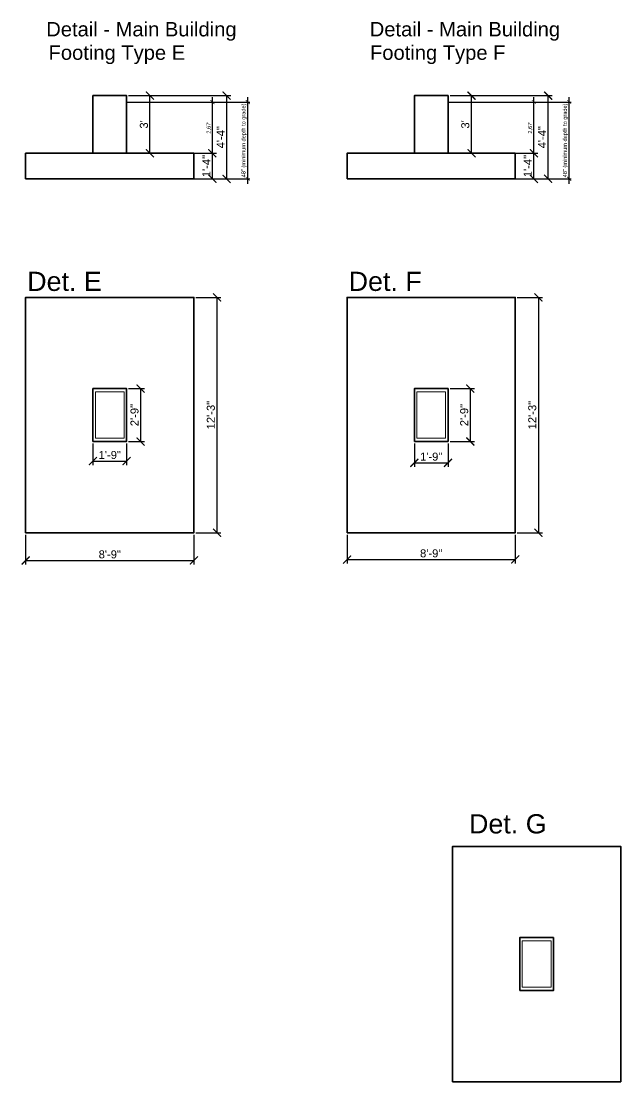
# Model space of a CAD drawing. Header units: millimetres. Extents: x -6 to 201520, y -744 to 120638.
# Drawn here: x 1531 to 1905, y 3937 to 4599 of the extents above; entities that cross this region are included whole.
import ezdxf

# ---------------------------------------------------------------- set-up
doc = ezdxf.new("R2010")
doc.units = ezdxf.units.MM
doc.layers.add('Dimension', color=130, linetype='Continuous', lineweight=18)
doc.layers.add('Structural', color=50, linetype='Continuous', lineweight=35)
doc.styles.get("Standard").update_dxf_attribs({"font": 'arial.ttf'})
doc.dimstyles.new('Feet Architectural Detail', dxfattribs={"dimscale": 2, "dimtxt": 2.5, "dimasz": 2.5, "dimexe": 1.25, "dimexo": 0.625, "dimtad": 1, "dimdec": 6, "dimlunit": 4, "dimtxsty": 'Standard', "dimblk": 'ARCHTICK', "dimcen": 2.5, "dimadec": 0, "dimazin": 0, "dimtfac": 0.5, "dimtdec": 6, "dimtmove": 0, "dimatfit": 3, "dimfxl": 1, "dimarcsym": 0})
doc.dimstyles.new('Feet Decimal Detail', dxfattribs={"dimtxt": 2.5, "dimasz": 2.5, "dimexe": 1.25, "dimexo": 0.625, "dimtad": 1, "dimlfac": 0.083333, "dimtxsty": 'Standard', "dimblk": 'ARCHTICK', "dimcen": 2.5, "dimdle": 3, "dimadec": 0, "dimazin": 0, "dimtfac": 0.5, "dimtmove": 0, "dimatfit": 3, "dimfxl": 1, "dimarcsym": 0})
doc.dimstyles.new('Inches Decimal', dxfattribs={"dimtxt": 2.5, "dimasz": 2.5, "dimexe": 1.25, "dimexo": 0.625, "dimtad": 1, "dimtxsty": 'Standard', "dimblk": 'ARCHTICK', "dimcen": 2.5, "dimdle": 3, "dimadec": 0, "dimazin": 0, "dimtfac": 0.5, "dimtmove": 0, "dimatfit": 3, "dimfxl": 1, "dimarcsym": 0})

# ---------------------------------------------------------------- blocks, each defined once
blk = doc.blocks.new('_ArchTick')
at = {"color": 0, "linetype": 'ByBlock', "const_width": 0.15}
blk.add_lwpolyline([(-0.5, -0.5), (0.5, 0.5)], dxfattribs=at)
blk = doc.blocks.new('*D40')
at = {"layer": 'Defpoints', "color": 0, "transparency": 16777216}
for p in [(1638.39, 4426.51), (1638.39, 4279.51), (1652.79, 4279.51)]:
    blk.add_point(p, dxfattribs=at)
at = {"layer": 'Dimension', "color": 0, "lineweight": -2, "transparency": 16777216}
for p, q in [((1639.64, 4426.51), (1655.29, 4426.51)), ((1652.79, 4426.51), (1652.79, 4279.51)), ((1639.64, 4279.51), (1655.29, 4279.51))]:
    blk.add_line(p, q, dxfattribs=at)
at = {"layer": 'Dimension', "color": 0, "lineweight": -2, "transparency": 16777216, "xscale": 5, "yscale": 5, "zscale": 5}
for p, rotation in [((1652.79, 4426.51), 90), ((1652.79, 4279.51), 270)]:
    blk.add_blockref('_ArchTick', p, dxfattribs=dict(at, rotation=rotation))
at = {"layer": 'Dimension', "color": 0, "transparency": 16777216, "insert": (1648.98, 4353.01), "char_height": 5, "attachment_point": 5, "rotation": 90}
blk.add_mtext('12\'-3"', dxfattribs=at)
blk = doc.blocks.new('*D41')
at = {"layer": 'Defpoints', "color": 0, "transparency": 16777216}
for p in [(1533.39, 4279.51), (1638.39, 4279.51), (1638.39, 4262.2)]:
    blk.add_point(p, dxfattribs=at)
at = {"layer": 'Dimension', "color": 0, "lineweight": -2, "transparency": 16777216}
for p, q in [((1533.39, 4278.26), (1533.39, 4259.7)), ((1638.39, 4278.26), (1638.39, 4259.7)), ((1533.39, 4262.2), (1638.39, 4262.2))]:
    blk.add_line(p, q, dxfattribs=at)
at = {"layer": 'Dimension', "color": 0, "lineweight": -2, "transparency": 16777216, "xscale": 5, "yscale": 5, "zscale": 5, "rotation": 180}
blk.add_blockref('_ArchTick', (1533.39, 4262.2), dxfattribs=at)
at = {"layer": 'Dimension', "color": 0, "lineweight": -2, "transparency": 16777216, "xscale": 5, "yscale": 5, "zscale": 5}
blk.add_blockref('_ArchTick', (1638.39, 4262.2), dxfattribs=at)
at = {"layer": 'Dimension', "color": 0, "transparency": 16777216, "insert": (1585.89, 4266), "char_height": 5, "attachment_point": 5}
blk.add_mtext('8\'-9"', dxfattribs=at)
blk = doc.blocks.new('*D42')
at = {"layer": 'Defpoints', "color": 0, "transparency": 16777216}
for p in [(1575.39, 4336.51), (1596.39, 4336.51), (1596.39, 4324.26)]:
    blk.add_point(p, dxfattribs=at)
at = {"layer": 'Dimension', "color": 0, "lineweight": -2, "transparency": 16777216}
for p, q in [((1575.39, 4335.26), (1575.39, 4321.76)), ((1596.39, 4335.26), (1596.39, 4321.76)), ((1575.39, 4324.26), (1596.39, 4324.26))]:
    blk.add_line(p, q, dxfattribs=at)
at = {"layer": 'Dimension', "color": 0, "lineweight": -2, "transparency": 16777216, "xscale": 5, "yscale": 5, "zscale": 5, "rotation": 180}
blk.add_blockref('_ArchTick', (1575.39, 4324.26), dxfattribs=at)
at = {"layer": 'Dimension', "color": 0, "lineweight": -2, "transparency": 16777216, "xscale": 5, "yscale": 5, "zscale": 5}
blk.add_blockref('_ArchTick', (1596.39, 4324.26), dxfattribs=at)
at = {"layer": 'Dimension', "color": 0, "transparency": 16777216, "insert": (1585.89, 4328.07), "char_height": 5, "attachment_point": 5}
blk.add_mtext('1\'-9"', dxfattribs=at)
blk = doc.blocks.new('*D43')
at = {"layer": 'Defpoints', "color": 0, "transparency": 16777216}
for p in [(1596.39, 4369.51), (1596.39, 4336.51), (1605.15, 4336.51)]:
    blk.add_point(p, dxfattribs=at)
at = {"layer": 'Dimension', "color": 0, "lineweight": -2, "transparency": 16777216}
for p, q in [((1597.64, 4369.51), (1607.65, 4369.51)), ((1605.15, 4369.51), (1605.15, 4336.51)), ((1597.64, 4336.51), (1607.65, 4336.51))]:
    blk.add_line(p, q, dxfattribs=at)
at = {"layer": 'Dimension', "color": 0, "lineweight": -2, "transparency": 16777216, "xscale": 5, "yscale": 5, "zscale": 5}
for p, rotation in [((1605.15, 4369.51), 90), ((1605.15, 4336.51), 270)]:
    blk.add_blockref('_ArchTick', p, dxfattribs=dict(at, rotation=rotation))
at = {"layer": 'Dimension', "color": 0, "transparency": 16777216, "insert": (1601.35, 4353.01), "char_height": 5, "attachment_point": 5, "rotation": 90}
blk.add_mtext('2\'-9"', dxfattribs=at)
blk = doc.blocks.new('*D44')
at = {"layer": 'Defpoints', "color": 0, "transparency": 16777216}
for p in [(1838.99, 4426.51), (1838.99, 4279.51), (1853.39, 4279.51)]:
    blk.add_point(p, dxfattribs=at)
at = {"layer": 'Dimension', "color": 0, "lineweight": -2, "transparency": 16777216}
for p, q in [((1840.24, 4426.51), (1855.89, 4426.51)), ((1853.39, 4426.51), (1853.39, 4279.51)), ((1840.24, 4279.51), (1855.89, 4279.51))]:
    blk.add_line(p, q, dxfattribs=at)
at = {"layer": 'Dimension', "color": 0, "lineweight": -2, "transparency": 16777216, "xscale": 5, "yscale": 5, "zscale": 5}
for p, rotation in [((1853.39, 4426.51), 90), ((1853.39, 4279.51), 270)]:
    blk.add_blockref('_ArchTick', p, dxfattribs=dict(at, rotation=rotation))
at = {"layer": 'Dimension', "color": 0, "transparency": 16777216, "insert": (1849.59, 4353.01), "char_height": 5, "attachment_point": 5, "rotation": 90}
blk.add_mtext('12\'-3"', dxfattribs=at)
blk = doc.blocks.new('*D45')
at = {"layer": 'Defpoints', "color": 0, "transparency": 16777216}
for p in [(1733.99, 4279.51), (1838.99, 4279.51), (1838.99, 4262.84)]:
    blk.add_point(p, dxfattribs=at)
at = {"layer": 'Dimension', "color": 0, "lineweight": -2, "transparency": 16777216}
for p, q in [((1733.99, 4278.26), (1733.99, 4260.34)), ((1838.99, 4278.26), (1838.99, 4260.34)), ((1733.99, 4262.84), (1838.99, 4262.84))]:
    blk.add_line(p, q, dxfattribs=at)
at = {"layer": 'Dimension', "color": 0, "lineweight": -2, "transparency": 16777216, "xscale": 5, "yscale": 5, "zscale": 5, "rotation": 180}
blk.add_blockref('_ArchTick', (1733.99, 4262.84), dxfattribs=at)
at = {"layer": 'Dimension', "color": 0, "lineweight": -2, "transparency": 16777216, "xscale": 5, "yscale": 5, "zscale": 5}
blk.add_blockref('_ArchTick', (1838.99, 4262.84), dxfattribs=at)
at = {"layer": 'Dimension', "color": 0, "transparency": 16777216, "insert": (1786.49, 4266.64), "char_height": 5, "attachment_point": 5}
blk.add_mtext('8\'-9"', dxfattribs=at)
blk = doc.blocks.new('*D46')
at = {"layer": 'Defpoints', "color": 0, "transparency": 16777216}
for p in [(1775.99, 4336.51), (1796.99, 4336.51), (1796.99, 4323.21)]:
    blk.add_point(p, dxfattribs=at)
at = {"layer": 'Dimension', "color": 0, "lineweight": -2, "transparency": 16777216}
for p, q in [((1775.99, 4335.26), (1775.99, 4320.71)), ((1796.99, 4335.26), (1796.99, 4320.71)), ((1775.99, 4323.21), (1796.99, 4323.21))]:
    blk.add_line(p, q, dxfattribs=at)
at = {"layer": 'Dimension', "color": 0, "lineweight": -2, "transparency": 16777216, "xscale": 5, "yscale": 5, "zscale": 5, "rotation": 180}
blk.add_blockref('_ArchTick', (1775.99, 4323.21), dxfattribs=at)
at = {"layer": 'Dimension', "color": 0, "lineweight": -2, "transparency": 16777216, "xscale": 5, "yscale": 5, "zscale": 5}
blk.add_blockref('_ArchTick', (1796.99, 4323.21), dxfattribs=at)
at = {"layer": 'Dimension', "color": 0, "transparency": 16777216, "insert": (1786.49, 4327.01), "char_height": 5, "attachment_point": 5}
blk.add_mtext('1\'-9"', dxfattribs=at)
blk = doc.blocks.new('*D47')
at = {"layer": 'Defpoints', "color": 0, "transparency": 16777216}
for p in [(1796.99, 4369.51), (1796.99, 4336.51), (1810.91, 4336.51)]:
    blk.add_point(p, dxfattribs=at)
at = {"layer": 'Dimension', "color": 0, "lineweight": -2, "transparency": 16777216}
for p, q in [((1798.24, 4369.51), (1813.41, 4369.51)), ((1810.91, 4369.51), (1810.91, 4336.51)), ((1798.24, 4336.51), (1813.41, 4336.51))]:
    blk.add_line(p, q, dxfattribs=at)
at = {"layer": 'Dimension', "color": 0, "lineweight": -2, "transparency": 16777216, "xscale": 5, "yscale": 5, "zscale": 5}
for p, rotation in [((1810.91, 4369.51), 90), ((1810.91, 4336.51), 270)]:
    blk.add_blockref('_ArchTick', p, dxfattribs=dict(at, rotation=rotation))
at = {"layer": 'Dimension', "color": 0, "transparency": 16777216, "insert": (1807.11, 4353.01), "char_height": 5, "attachment_point": 5, "rotation": 90}
blk.add_mtext('2\'-9"', dxfattribs=at)
blk = doc.blocks.new('Service - Unit Rectangle')
at = {"color": 0, "linetype": 'ByBlock', "lineweight": -2}
blk.add_lwpolyline([(-0.5, -0.5), (0.5, -0.5), (0.5, 0.5), (-0.5, 0.5)], close=True, dxfattribs=at)
blk = doc.blocks.new('mb-e bottom side')
at = {"color": 0, "linetype": 'ByBlock', "lineweight": -2, "xscale": 12, "yscale": 12, "zscale": 12}
blk.add_blockref('Service - Unit Rectangle', (0, 0), dxfattribs=at)
blk = doc.blocks.new('mb-e pier side')
at = {"color": 0, "linetype": 'ByBlock', "lineweight": -2, "xscale": 12, "yscale": 12, "zscale": 12}
blk.add_blockref('Service - Unit Rectangle', (0, 0), dxfattribs=at)
blk = doc.blocks.new('mb-f bottom side')
at = {"color": 0, "linetype": 'ByBlock', "lineweight": -2, "xscale": 12, "yscale": 12, "zscale": 12}
blk.add_blockref('Service - Unit Rectangle', (0, 0), dxfattribs=at)
blk = doc.blocks.new('mb-f pier side')
at = {"color": 0, "linetype": 'ByBlock', "lineweight": -2, "xscale": 12, "yscale": 12, "zscale": 12}
blk.add_blockref('Service - Unit Rectangle', (0, 0), dxfattribs=at)
blk = doc.blocks.new('mb-e pier')
at = {"color": 0, "linetype": 'ByBlock', "lineweight": -2, "xscale": 12, "yscale": 12, "zscale": 12}
blk.add_blockref('Service - Unit Rectangle', (0, 0), dxfattribs=at)
blk = doc.blocks.new('mb-e bottom')
at = {"color": 0, "linetype": 'ByBlock', "lineweight": -2, "xscale": 12, "yscale": 12, "zscale": 12}
blk.add_blockref('Service - Unit Rectangle', (0, 0), dxfattribs=at)
blk = doc.blocks.new('mbtypee')
at = {"layer": 'Dimension'}
blk.add_lwpolyline([(-9, -14.48), (9, -14.48), (9, 14.48), (-9, 14.48)], close=True, dxfattribs=at)
at = {"layer": 'Structural'}
for name, xscale, yscale, zscale in [('mb-e bottom', 8.75, 12.25, 8.75), ('mb-e pier', 1.75, 2.75, 1.125)]:
    blk.add_blockref(name, (0, 0), dxfattribs=dict(at, xscale=xscale, yscale=yscale, zscale=zscale))
blk.add_text('Det. E', height=12, dxfattribs=at).set_placement((-51.53, 77.51))
blk = doc.blocks.new('mb-f bottom')
at = {"color": 0, "linetype": 'ByBlock', "lineweight": -2, "xscale": 12, "yscale": 12, "zscale": 12}
blk.add_blockref('Service - Unit Rectangle', (0, 0), dxfattribs=at)
blk = doc.blocks.new('mb-f pier')
at = {"color": 0, "linetype": 'ByBlock', "lineweight": -2, "xscale": 12, "yscale": 12, "zscale": 12}
blk.add_blockref('Service - Unit Rectangle', (0, 0), dxfattribs=at)
blk = doc.blocks.new('mbtypef')
at = {"layer": 'Dimension'}
blk.add_lwpolyline([(-9, -14.48), (9, -14.48), (9, 14.48), (-9, 14.48)], close=True, dxfattribs=at)
at = {"layer": 'Structural', "xscale": 8.75, "yscale": 12.25, "zscale": 5}
blk.add_blockref('mb-f bottom', (0, 0), dxfattribs=at)
at = {"layer": 'Structural', "xscale": 1.75, "yscale": 2.75}
blk.add_blockref('mb-f pier', (0, 0), dxfattribs=at)
at = {"layer": 'Structural'}
blk.add_text('Det. F', height=12, dxfattribs=at).set_placement((-51.53, 77.51))
blk = doc.blocks.new('*D169')
at = {"layer": 'Defpoints', "color": 0, "transparency": 16777216}
for p in [(1834.49, 4516.5), (1850.54, 4516.5), (1834.49, 4500.51)]:
    blk.add_point(p, dxfattribs=at)
at = {"layer": 'Dimension', "color": 0, "lineweight": -2, "transparency": 16777216}
for p, q in [((1835.74, 4516.5), (1853.04, 4516.5)), ((1850.54, 4500.51), (1850.54, 4516.5)), ((1835.74, 4500.51), (1853.04, 4500.51))]:
    blk.add_line(p, q, dxfattribs=at)
at = {"layer": 'Dimension', "color": 0, "lineweight": -2, "transparency": 16777216, "xscale": 5, "yscale": 5, "zscale": 5}
for p, rotation in [((1850.54, 4516.5), 90), ((1850.54, 4500.51), 270)]:
    blk.add_blockref('_ArchTick', p, dxfattribs=dict(at, rotation=rotation))
at = {"layer": 'Dimension', "color": 0, "transparency": 16777216, "insert": (1846.78, 4508.51), "char_height": 5, "attachment_point": 5, "rotation": 90}
blk.add_mtext('1\'-4"', dxfattribs=at)
blk = doc.blocks.new('*D170')
at = {"layer": 'Defpoints', "color": 0, "transparency": 16777216}
for p in [(1796.99, 4552.51), (1811.6, 4552.51), (1796.99, 4516.51)]:
    blk.add_point(p, dxfattribs=at)
at = {"layer": 'Dimension', "color": 0, "lineweight": -2, "transparency": 16777216}
for p, q in [((1798.24, 4552.51), (1814.1, 4552.51)), ((1811.6, 4516.51), (1811.6, 4552.51)), ((1798.24, 4516.51), (1814.1, 4516.51))]:
    blk.add_line(p, q, dxfattribs=at)
at = {"layer": 'Dimension', "color": 0, "lineweight": -2, "transparency": 16777216, "xscale": 5, "yscale": 5, "zscale": 5}
for p, rotation in [((1811.6, 4552.51), 90), ((1811.6, 4516.51), 270)]:
    blk.add_blockref('_ArchTick', p, dxfattribs=dict(at, rotation=rotation))
at = {"layer": 'Dimension', "color": 0, "transparency": 16777216, "insert": (1807.79, 4534.51), "char_height": 5, "attachment_point": 5, "rotation": 90}
blk.add_mtext("3'", dxfattribs=at)
blk = doc.blocks.new('*D171')
at = {"layer": 'Defpoints', "color": 0, "transparency": 16777216}
for p in [(1796.99, 4552.51), (1859.45, 4552.51), (1834.49, 4500.51)]:
    blk.add_point(p, dxfattribs=at)
at = {"layer": 'Dimension', "color": 0, "lineweight": -2, "transparency": 16777216}
for p, q in [((1798.24, 4552.51), (1861.95, 4552.51)), ((1859.45, 4500.51), (1859.45, 4552.51)), ((1835.74, 4500.51), (1861.95, 4500.51))]:
    blk.add_line(p, q, dxfattribs=at)
at = {"layer": 'Dimension', "color": 0, "lineweight": -2, "transparency": 16777216, "xscale": 5, "yscale": 5, "zscale": 5}
for p, rotation in [((1859.45, 4552.51), 90), ((1859.45, 4500.51), 270)]:
    blk.add_blockref('_ArchTick', p, dxfattribs=dict(at, rotation=rotation))
at = {"layer": 'Dimension', "color": 0, "transparency": 16777216, "insert": (1855.7, 4526.51), "char_height": 5, "attachment_point": 5, "rotation": 90}
blk.add_mtext('4\'-4"', dxfattribs=at)
blk = doc.blocks.new('*D172')
at = {"layer": 'Defpoints', "color": 0, "transparency": 16777216}
for p in [(1796.99, 4548.51), (1872.57, 4548.51), (1834.49, 4500.51)]:
    blk.add_point(p, dxfattribs=at)
at = {"layer": 'Dimension', "color": 0, "lineweight": -2, "transparency": 16777216}
for p, q in [((1872.57, 4497.51), (1872.57, 4551.51)), ((1797.62, 4548.51), (1873.82, 4548.51)), ((1835.12, 4500.51), (1873.82, 4500.51))]:
    blk.add_line(p, q, dxfattribs=at)
at = {"layer": 'Dimension', "color": 0, "lineweight": -2, "transparency": 16777216, "xscale": 2.5, "yscale": 2.5, "zscale": 2.5}
for p, rotation in [((1872.57, 4548.51), 90), ((1872.57, 4500.51), 270)]:
    blk.add_blockref('_ArchTick', p, dxfattribs=dict(at, rotation=rotation))
at = {"layer": 'Dimension', "color": 0, "transparency": 16777216, "insert": (1870.31, 4524.51), "char_height": 2.5, "attachment_point": 5, "rotation": 90}
blk.add_mtext('48" (minimum depth to grade)', dxfattribs=at)
blk = doc.blocks.new('*D173')
at = {"layer": 'Defpoints', "color": 0, "transparency": 16777216}
for p in [(1834.49, 4548.51), (1850.54, 4548.51), (1834.49, 4516.51)]:
    blk.add_point(p, dxfattribs=at)
at = {"layer": 'Dimension', "color": 0, "lineweight": -2, "transparency": 16777216}
for p, q in [((1850.54, 4513.51), (1850.54, 4551.51)), ((1835.12, 4548.51), (1851.79, 4548.51)), ((1835.12, 4516.51), (1851.79, 4516.51))]:
    blk.add_line(p, q, dxfattribs=at)
at = {"layer": 'Dimension', "color": 0, "lineweight": -2, "transparency": 16777216, "xscale": 2.5, "yscale": 2.5, "zscale": 2.5}
for p, rotation in [((1850.54, 4548.51), 90), ((1850.54, 4516.51), 270)]:
    blk.add_blockref('_ArchTick', p, dxfattribs=dict(at, rotation=rotation))
at = {"layer": 'Dimension', "color": 0, "transparency": 16777216, "insert": (1848.41, 4532.51), "char_height": 2.5, "attachment_point": 5, "rotation": 90}
blk.add_mtext("2,67'", dxfattribs=at)
blk = doc.blocks.new('*D174')
at = {"layer": 'Defpoints', "color": 0, "transparency": 16777216}
for p in [(1633.89, 4516.5), (1649.93, 4516.5), (1633.89, 4500.51)]:
    blk.add_point(p, dxfattribs=at)
at = {"layer": 'Dimension', "color": 0, "lineweight": -2, "transparency": 16777216}
for p, q in [((1635.14, 4516.5), (1652.43, 4516.5)), ((1649.93, 4500.51), (1649.93, 4516.5)), ((1635.14, 4500.51), (1652.43, 4500.51))]:
    blk.add_line(p, q, dxfattribs=at)
at = {"layer": 'Dimension', "color": 0, "lineweight": -2, "transparency": 16777216, "xscale": 5, "yscale": 5, "zscale": 5}
for p, rotation in [((1649.93, 4516.5), 90), ((1649.93, 4500.51), 270)]:
    blk.add_blockref('_ArchTick', p, dxfattribs=dict(at, rotation=rotation))
at = {"layer": 'Dimension', "color": 0, "transparency": 16777216, "insert": (1646.17, 4508.51), "char_height": 5, "attachment_point": 5, "rotation": 90}
blk.add_mtext('1\'-4"', dxfattribs=at)
blk = doc.blocks.new('*D175')
at = {"layer": 'Defpoints', "color": 0, "transparency": 16777216}
for p in [(1596.39, 4552.51), (1610.99, 4552.51), (1596.39, 4516.51)]:
    blk.add_point(p, dxfattribs=at)
at = {"layer": 'Dimension', "color": 0, "lineweight": -2, "transparency": 16777216}
for p, q in [((1597.64, 4552.51), (1613.49, 4552.51)), ((1610.99, 4516.51), (1610.99, 4552.51)), ((1597.64, 4516.51), (1613.49, 4516.51))]:
    blk.add_line(p, q, dxfattribs=at)
at = {"layer": 'Dimension', "color": 0, "lineweight": -2, "transparency": 16777216, "xscale": 5, "yscale": 5, "zscale": 5}
for p, rotation in [((1610.99, 4552.51), 90), ((1610.99, 4516.51), 270)]:
    blk.add_blockref('_ArchTick', p, dxfattribs=dict(at, rotation=rotation))
at = {"layer": 'Dimension', "color": 0, "transparency": 16777216, "insert": (1607.19, 4534.51), "char_height": 5, "attachment_point": 5, "rotation": 90}
blk.add_mtext("3'", dxfattribs=at)
blk = doc.blocks.new('*D176')
at = {"layer": 'Defpoints', "color": 0, "transparency": 16777216}
for p in [(1596.39, 4552.51), (1658.84, 4552.51), (1633.89, 4500.51)]:
    blk.add_point(p, dxfattribs=at)
at = {"layer": 'Dimension', "color": 0, "lineweight": -2, "transparency": 16777216}
for p, q in [((1597.64, 4552.51), (1661.34, 4552.51)), ((1658.84, 4500.51), (1658.84, 4552.51)), ((1635.14, 4500.51), (1661.34, 4500.51))]:
    blk.add_line(p, q, dxfattribs=at)
at = {"layer": 'Dimension', "color": 0, "lineweight": -2, "transparency": 16777216, "xscale": 5, "yscale": 5, "zscale": 5}
for p, rotation in [((1658.84, 4552.51), 90), ((1658.84, 4500.51), 270)]:
    blk.add_blockref('_ArchTick', p, dxfattribs=dict(at, rotation=rotation))
at = {"layer": 'Dimension', "color": 0, "transparency": 16777216, "insert": (1655.09, 4526.51), "char_height": 5, "attachment_point": 5, "rotation": 90}
blk.add_mtext('4\'-4"', dxfattribs=at)
blk = doc.blocks.new('*D177')
at = {"layer": 'Defpoints', "color": 0, "transparency": 16777216}
for p in [(1596.39, 4548.51), (1671.97, 4548.51), (1633.89, 4500.51)]:
    blk.add_point(p, dxfattribs=at)
at = {"layer": 'Dimension', "color": 0, "lineweight": -2, "transparency": 16777216}
for p, q in [((1671.97, 4497.51), (1671.97, 4551.51)), ((1597.01, 4548.51), (1673.22, 4548.51)), ((1634.51, 4500.51), (1673.22, 4500.51))]:
    blk.add_line(p, q, dxfattribs=at)
at = {"layer": 'Dimension', "color": 0, "lineweight": -2, "transparency": 16777216, "xscale": 2.5, "yscale": 2.5, "zscale": 2.5}
for p, rotation in [((1671.97, 4548.51), 90), ((1671.97, 4500.51), 270)]:
    blk.add_blockref('_ArchTick', p, dxfattribs=dict(at, rotation=rotation))
at = {"layer": 'Dimension', "color": 0, "transparency": 16777216, "insert": (1669.7, 4524.51), "char_height": 2.5, "attachment_point": 5, "rotation": 90}
blk.add_mtext('48" (minimum depth to grade)', dxfattribs=at)
blk = doc.blocks.new('*D178')
at = {"layer": 'Defpoints', "color": 0, "transparency": 16777216}
for p in [(1633.89, 4548.51), (1649.93, 4548.51), (1633.89, 4516.51)]:
    blk.add_point(p, dxfattribs=at)
at = {"layer": 'Dimension', "color": 0, "lineweight": -2, "transparency": 16777216}
for p, q in [((1649.93, 4513.51), (1649.93, 4551.51)), ((1634.51, 4548.51), (1651.18, 4548.51)), ((1634.51, 4516.51), (1651.18, 4516.51))]:
    blk.add_line(p, q, dxfattribs=at)
at = {"layer": 'Dimension', "color": 0, "lineweight": -2, "transparency": 16777216, "xscale": 2.5, "yscale": 2.5, "zscale": 2.5}
for p, rotation in [((1649.93, 4548.51), 90), ((1649.93, 4516.51), 270)]:
    blk.add_blockref('_ArchTick', p, dxfattribs=dict(at, rotation=rotation))
at = {"layer": 'Dimension', "color": 0, "transparency": 16777216, "insert": (1647.81, 4532.51), "char_height": 2.5, "attachment_point": 5, "rotation": 90}
blk.add_mtext("2,67'", dxfattribs=at)
blk = doc.blocks.new('mb-g pier')
at = {"color": 0, "linetype": 'ByBlock', "lineweight": -2, "xscale": 12, "yscale": 12, "zscale": 12}
blk.add_blockref('Service - Unit Rectangle', (0, 0), dxfattribs=at)
blk = doc.blocks.new('mb-g bottom')
at = {"color": 0, "linetype": 'ByBlock', "lineweight": -2, "xscale": 12, "yscale": 12, "zscale": 12}
blk.add_blockref('Service - Unit Rectangle', (0, 0), dxfattribs=at)

msp = doc.modelspace()

# ---------------------------------------------------------------- linework, layer by layer
at = {"layer": 'Dimension'}
msp.add_lwpolyline([(1843.3029035, 3995.6894321), (1861.3029035, 3995.6894321), (1861.3029035, 4024.6589802), (1843.3029035, 4024.6589802)], close=True, dxfattribs=at)

# ---------------------------------------------------------------- block references
at = {"layer": 'Structural'}
for name, p, xscale, yscale, zscale in [('mb-e pier side', (1585.8862537, 4534.5065472), 1.75, 3, 1.125), ('mb-f pier side', (1786.4928286, 4534.5065472), 1.75, 3, 1.125), ('mb-e bottom side', (1585.8862537, 4508.5065672), 8.75, 1.33333, 5), ('mb-f bottom side', (1786.4928286, 4508.5065672), 8.75, 1.33333, 5), ('mb-g bottom', (1852.3029035, 4010.1742062), 8.75, 12.25, 5), ('mb-g pier', (1852.3029035, 4010.1742062), 1.75, 2.75, 1.125)]:
    msp.add_blockref(name, p, dxfattribs=dict(at, xscale=xscale, yscale=yscale, zscale=zscale))
for name, p in [('mbtypee', (1585.8862537, 4353.0101801)), ('mbtypef', (1786.4928286, 4353.0101801))]:
    msp.add_blockref(name, p, dxfattribs=at)

# ---------------------------------------------------------------- texts
at = {"layer": 'Dimension'}
for s, p in [('Detail - Main Building', (1546.2387126, 4589.4802626)), ('Detail - Main Building', (1748.1292352, 4589.4802626)), ('Footing Type E', (1547.686974, 4574.8620775)), ('Footing Type F', (1748.2935488, 4574.8620775))]:
    msp.add_text(s, height=9, dxfattribs=at).set_placement(p)
at = {"layer": 'Structural'}
msp.add_text('Det. G', height=12, dxfattribs=at).set_placement((1810.0888975, 4091.7643375))

# ---------------------------------------------------------------- dimensions: what is measured, and where the dimension line sits
at = {"layer": 'Dimension'}
for base, p1, p2, angle, picture, middle in [((1610.9900525, 4552.5065472), (1596.3862537, 4516.5065472), (1596.3862537, 4552.5065472), 90, '*D175', (1607.1854823, 4534.5065472)), ((1658.8414685, 4552.5065472), (1633.8862537, 4500.5105472), (1596.3862537, 4552.5065472), 90, '*D176', (1655.0914685, 4526.5085472)), ((1811.5966273, 4552.5065472), (1796.9928286, 4516.5065472), (1796.9928286, 4552.5065472), 90, '*D170', (1807.7920571, 4534.5065472)), ((1859.4480433, 4552.5065472), (1834.4928286, 4500.5105472), (1796.9928286, 4552.5065472), 90, '*D171', (1855.6980433, 4526.5085472)), ((1649.934732, 4516.5045672), (1633.8862537, 4500.5085672), (1633.8862537, 4516.5045672), 90, '*D174', (1646.1745001, 4508.5065672)), ((1850.5413068, 4516.5045672), (1834.4928286, 4500.5085672), (1834.4928286, 4516.5045672), 90, '*D169', (1846.7810749, 4508.5065672)), ((1652.7879192, 4279.5101801), (1638.3862537, 4426.5101801), (1638.3862537, 4279.5101801), 270, '*D40', (1648.983349, 4353.0101801)), ((1853.394494, 4279.5101801), (1838.9928286, 4426.5101801), (1838.9928286, 4279.5101801), 270, '*D44', (1849.5899238, 4353.0101801)), ((1605.1543289, 4336.5101801), (1596.3862537, 4369.5101801), (1596.3862537, 4336.5101801), 270, '*D43', (1601.3514639, 4353.0101801)), ((1810.9120799, 4336.5101801), (1796.9928286, 4369.5101801), (1796.9928286, 4336.5101801), 270, '*D47', (1807.109215, 4353.0101801))]:
    dim = msp.add_linear_dim(base=base, p1=p1, p2=p2, angle=angle, dimstyle='Feet Architectural Detail', dxfattribs=at)
    dim.commit()
    dim.dimension.update_dxf_attribs({"geometry": picture, "text_midpoint": middle})
for base, p1, p2, dimstyle, override, picture, middle in [((1671.9662291, 4548.5065472), (1633.8862537, 4500.5105472), (1596.3862537, 4548.5065472), 'Inches Decimal', {"dimpost": '" (minimum depth to grade)'}, '*D177', (1669.702416, 4524.5085472)), ((1649.934732, 4548.5065472), (1633.8862537, 4516.5065472), (1633.8862537, 4548.5065472), 'Feet Decimal Detail', {"dimpost": "'"}, '*D178', (1647.8073446, 4532.5065472)), ((1872.5728039, 4548.5065472), (1834.4928286, 4500.5105472), (1796.9928286, 4548.5065472), 'Inches Decimal', {"dimpost": '" (minimum depth to grade)'}, '*D172', (1870.3089908, 4524.5085472)), ((1850.5413068, 4548.5065472), (1834.4928286, 4516.5065472), (1834.4928286, 4548.5065472), 'Feet Decimal Detail', {"dimpost": "'"}, '*D173', (1848.4139194, 4532.5065472))]:
    dim = msp.add_linear_dim(base=base, p1=p1, p2=p2, angle=90, dimstyle=dimstyle, override=override, dxfattribs=at)
    dim.commit()
    dim.dimension.update_dxf_attribs({"geometry": picture, "text_midpoint": middle})
for base, p1, p2, picture, middle in [((1596.3862537, 4324.2639053), (1575.3862537, 4336.5101801), (1596.3862537, 4336.5101801), '*D42', (1585.8862537, 4328.0667703)), ((1796.9928286, 4323.2074321), (1775.9928286, 4336.5101801), (1796.9928286, 4336.5101801), '*D46', (1786.4928286, 4327.010297)), ((1638.3862537, 4262.1975561), (1533.3862537, 4279.5101801), (1638.3862537, 4279.5101801), '*D41', (1585.8862537, 4266.000421)), ((1838.9928286, 4262.838798), (1733.9928286, 4279.5101801), (1838.9928286, 4279.5101801), '*D45', (1786.4928286, 4266.641663))]:
    dim = msp.add_linear_dim(base=base, p1=p1, p2=p2, dimstyle='Feet Architectural Detail', dxfattribs=at)
    dim.commit()
    dim.dimension.update_dxf_attribs({"geometry": picture, "text_midpoint": middle})

doc.saveas('drawing.dxf')
